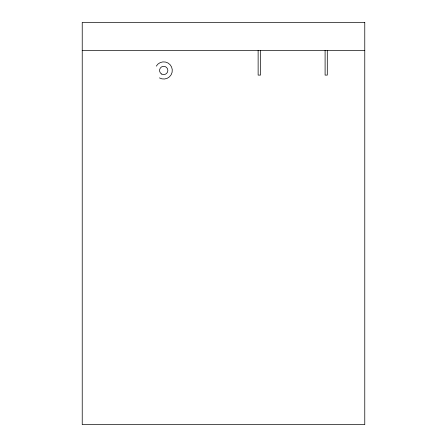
<?xml version="1.0" encoding="UTF-8"?>
<svg xmlns="http://www.w3.org/2000/svg" width="447" height="447" viewBox="0 0 447 447"><rect width="100%" height="100%" fill="white"/><g stroke="black" fill="none" stroke-linecap="round" stroke-linejoin="round"><path stroke-width="0.67" d="M82.231 50.41L364.769 50.41M327.299 50.41L327.299 75.096L325.098 75.096L325.098 50.41M260.506 50.41L260.506 75.096L258.131 75.096L258.131 50.41M156.266 66.156A8.594 8.594 0 0 1 168.005 63.01A8.594 8.594 0 0 1 171.151 74.75A8.594 8.594 0 0 1 159.411 77.895M364.769 22.35L82.231 22.35L82.231 424.65L364.769 424.65L364.769 22.35M161.63 74.051A4.157 4.157 0 0 0 167.865 70.453A4.157 4.157 0 0 0 161.63 66.854A4.157 4.157 0 0 0 161.63 74.051"/></g></svg>
